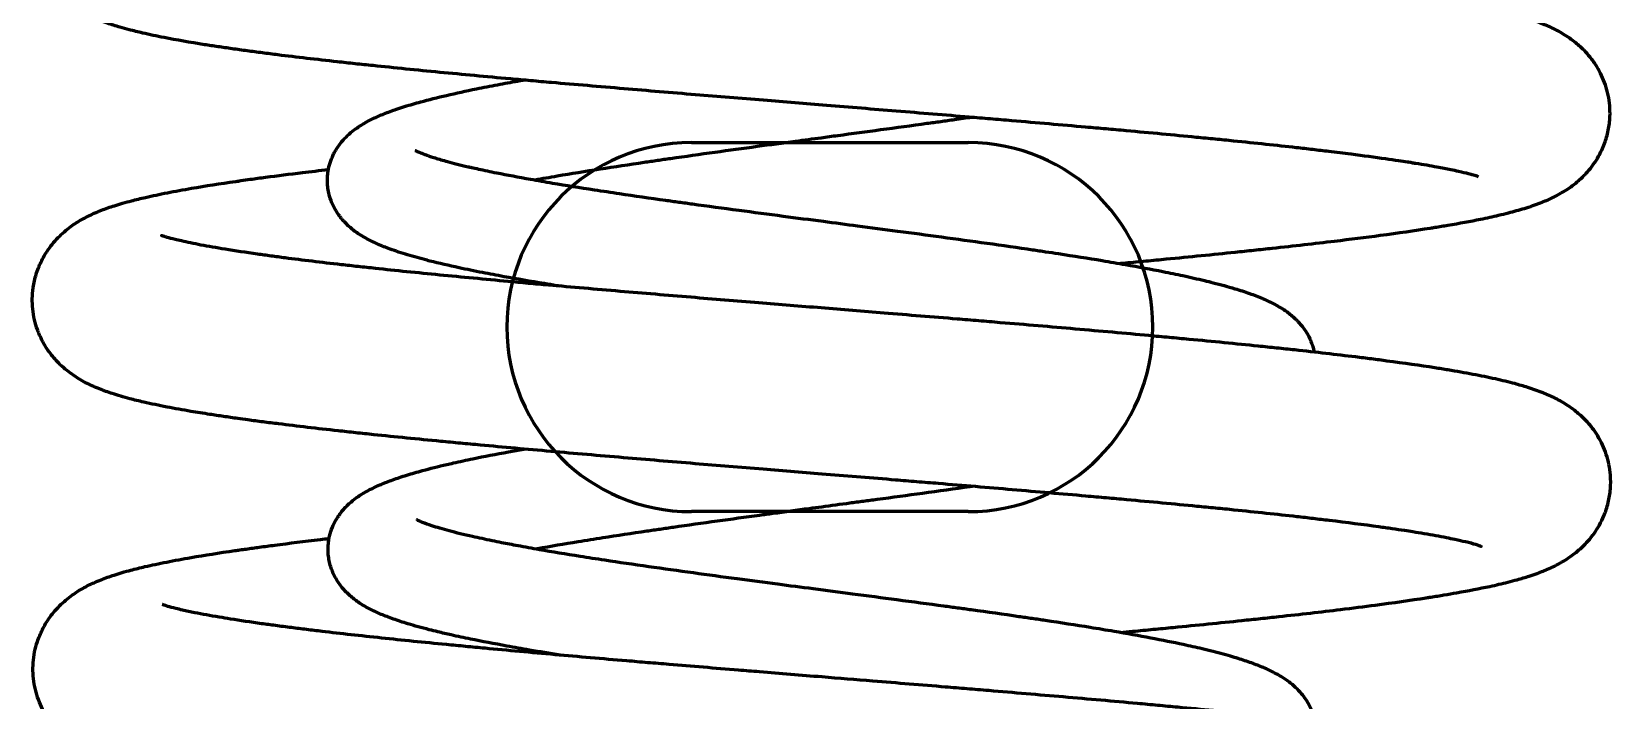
# Model space of a CAD drawing. Header units: millimetres. Extents: x 0 to 840, y 0 to 594.
# Drawn here: x 475.367 to 477.65, y 304.571 to 305.538 of the extents above; entities that cross this region are included whole.
import ezdxf

# ---------------------------------------------------------------- set-up
doc = ezdxf.new("R2010")
doc.units = ezdxf.units.MM
doc.linetypes.add('K5LT_BASIC', pattern=[0])
doc.layers.add('Системный слой', color=7, linetype='Continuous')

# ---------------------------------------------------------------- blocks, each defined once
blk = doc.blocks.new('U29')
at = {"layer": 'Системный слой', "color": 5, "linetype": 'K5LT_BASIC', "lineweight": 60, "true_color": 0x0000ff}
for p, q in [((476.3203, 305.3774), (476.7203, 305.3774)), ((476.7203, 304.8441), (476.3203, 304.8441))]:
    blk.add_line(p, q, dxfattribs=at)
for centre, start, end in [((476.3203, 305.1107), 90, 270), ((476.7203, 305.1107), 270, 90)]:
    blk.add_arc(centre, 0.2667, start, end, dxfattribs=at)
blk = doc.blocks.new('U40')
at = {"layer": 'Системный слой', "color": 5, "linetype": 'K5LT_BASIC', "lineweight": 60, "true_color": 0x0000ff}
for points, knots in [([(477.4576, 305.3281), (477.4555, 305.3288), (477.4574, 305.3283), (477.4481, 305.3309), (477.4457, 305.3316), (477.439, 305.3333), (477.4342, 305.3345), (477.4251, 305.3365), (477.4213, 305.3373), (477.4113, 305.3393), (477.4046, 305.3406), (477.3928, 305.3428), (477.3879, 305.3437), (477.3776, 305.3454), (477.3723, 305.3463), (477.3649, 305.3475), (477.363, 305.3478), (477.359, 305.3485), (477.3569, 305.3488), (477.3506, 305.3498), (477.3463, 305.3504), (477.3359, 305.352), (477.3297, 305.3529), (477.3076, 305.356), (477.291, 305.3583), (477.2629, 305.3619), (477.2521, 305.3632), (477.2335, 305.3654), (477.2258, 305.3663), (477.2102, 305.3682), (477.2023, 305.3691), (477.1656, 305.3732), (477.1353, 305.3764), (477.0947, 305.3806), (477.0858, 305.3814), (477.0679, 305.3832), (477.0588, 305.3841), (477.0171, 305.3882), (476.9834, 305.3913), (476.9389, 305.3954), (476.9292, 305.3963), (476.9095, 305.398), (476.8997, 305.3989), (476.855, 305.4028), (476.8194, 305.4059), (476.773, 305.4098), (476.7628, 305.4107), (476.7423, 305.4124), (476.732, 305.4133), (476.6869, 305.4171), (476.6517, 305.42), (476.583, 305.4256), (476.5494, 305.4283), (476.4854, 305.4335), (476.4549, 305.436), (476.3916, 305.4412), (476.3588, 305.4439), (476.2915, 305.4494), (476.2571, 305.4523), (476.1876, 305.4582), (476.1526, 305.4612), (476.1083, 305.465), (476.0983, 305.4659), (476.0784, 305.4677), (476.0685, 305.4686), (476.0238, 305.4726), (475.9898, 305.4758), (475.9235, 305.4821), (475.8913, 305.4854), (475.8516, 305.4895), (475.8429, 305.4904), (475.8256, 305.4923), (475.8171, 305.4932), (475.7786, 305.4975), (475.75, 305.5008), (475.7153, 305.5051), (475.7078, 305.5061), (475.693, 305.508), (475.6857, 305.509), (475.6711, 305.511), (475.6638, 305.512), (475.6497, 305.514), (475.643, 305.515), (475.6297, 305.5169), (475.6232, 305.5179), (475.5958, 305.5223), (475.5763, 305.5257), (475.553, 305.5302), (475.5477, 305.5313), (475.5374, 305.5335), (475.5324, 305.5346), (475.5207, 305.5373), (475.5141, 305.5389), (475.5033, 305.5418), (475.499, 305.543), (475.4885, 305.546), (475.4826, 305.5479), (475.4728, 305.5513), (475.4691, 305.5527), (475.4618, 305.5556), (475.4582, 305.5571), (475.4476, 305.5619), (475.4403, 305.5656), (475.4306, 305.5716), (475.4286, 305.5729), (475.4233, 305.5765), (475.4201, 305.5789), (475.4118, 305.5857), (475.4067, 305.5903), (475.3974, 305.6004), (475.3931, 305.6056), (475.3866, 305.6154), (475.3841, 305.6195), (475.3795, 305.6282), (475.3774, 305.6327), (475.3738, 305.6421), (475.3722, 305.647), (475.3697, 305.657), (475.3687, 305.6621), (475.3674, 305.6725), (475.367, 305.6777), (475.367, 305.6896), (475.3675, 305.6962), (475.3696, 305.7092), (475.3711, 305.7157), (475.375, 305.728), (475.3775, 305.734), (475.3824, 305.744), (475.3848, 305.7482), (475.3899, 305.7561), (475.3926, 305.7598), (475.3956, 305.7636), (475.3959, 305.764), (475.399, 305.7678), (475.402, 305.7711), (475.4079, 305.7771), (475.4111, 305.78), (475.4189, 305.7867), (475.4238, 305.7903), (475.434, 305.797), (475.4388, 305.7998), (475.4472, 305.8042), (475.4502, 305.8057), (475.4567, 305.8087), (475.4601, 305.8102), (475.4695, 305.814), (475.4758, 305.8163), (475.486, 305.8197), (475.4898, 305.8208), (475.5, 305.8239), (475.5064, 305.8257), (475.5175, 305.8285), (475.5222, 305.8297), (475.5318, 305.8319), (475.5368, 305.833), (475.5524, 305.8364), (475.5636, 305.8386), (475.581, 305.8419), (475.5869, 305.8429), (475.6121, 305.8473), (475.6328, 305.8506), (475.6619, 305.8549), (475.6689, 305.8559), (475.683, 305.8578), (475.6899, 305.8588), (475.7112, 305.8616), (475.7259, 305.8635), (475.749, 305.8664), (475.757, 305.8674), (475.7749, 305.8696), (475.7848, 305.8707), (475.7949, 305.8719)], [0, 0, 0, 0, 1.338485, 1.338485, 1.692698, 1.692698, 2.282087, 2.282087, 2.669706, 2.669706, 3.259095, 3.259095, 3.65225, 3.65225, 4.045582, 4.045582, 4.181066, 4.181066, 4.32355, 4.32355, 4.608518, 4.608518, 5.000447, 5.000447, 5.962312, 5.962312, 6.531194, 6.531194, 6.91836, 6.91836, 7.303862, 7.303862, 8.674447, 8.674447, 9.053163, 9.053163, 9.4307, 9.4307, 10.771024, 10.771024, 11.143743, 11.143743, 11.515407, 11.515407, 12.815818, 12.815818, 13.182366, 13.182366, 13.547574, 13.547574, 14.777391, 14.777391, 15.936304, 15.936304, 16.98666, 16.98666, 18.125364, 18.125364, 19.341973, 19.341973, 20.613768, 20.613768, 20.987367, 20.987367, 21.362221, 21.362221, 22.694187, 22.694187, 24.049024, 24.049024, 24.435217, 24.435217, 24.823331, 24.823331, 26.21869, 26.21869, 26.615673, 26.615673, 27.013986, 27.013986, 27.431999, 27.431999, 27.834818, 27.834818, 28.238627, 28.238627, 29.586072, 29.586072, 29.99526, 29.99526, 30.402798, 30.402798, 30.971933, 30.971933, 31.368909, 31.368909, 31.938044, 31.938044, 32.292742, 32.292742, 32.631389, 32.631389, 33.278891, 33.278891, 33.44295, 33.44295, 33.701898, 33.701898, 34.087065, 34.087065, 34.418433, 34.418433, 34.637032, 34.637032, 34.850629, 34.850629, 35.060639, 35.060639, 35.268387, 35.268387, 35.475157, 35.475157, 35.738568, 35.738568, 36.006685, 36.006685, 36.28551, 36.28551, 36.502932, 36.502932, 36.7223, 36.7223, 36.745121, 36.745121, 36.970382, 36.970382, 37.202487, 37.202487, 37.580997, 37.580997, 38.018796, 38.018796, 38.307244, 38.307244, 38.621391, 38.621391, 39.214257, 39.214257, 39.57628, 39.57628, 40.156041, 40.156041, 40.556524, 40.556524, 40.960758, 40.960758, 41.799047, 41.799047, 42.20784, 42.20784, 43.507872, 43.507872, 43.910713, 43.910713, 44.294088, 44.294088, 45.060836, 45.060836, 45.45675, 45.45675, 45.930821, 45.930821, 45.930821, 45.930821]), ([(476.9382, 305.2027), (476.9414, 305.203), (476.9446, 305.2033), (476.9576, 305.2046), (476.9674, 305.2055), (476.987, 305.2073), (476.9967, 305.2083), (477.0406, 305.2125), (477.0739, 305.2158), (477.115, 305.2201), (477.124, 305.221), (477.1419, 305.2229), (477.1507, 305.2239), (477.1909, 305.2282), (477.2209, 305.2316), (477.2724, 305.2379), (477.2945, 305.2406), (477.3413, 305.2469), (477.3654, 305.2504), (477.39, 305.2543), (477.3922, 305.2546), (477.4008, 305.256), (477.4071, 305.257), (477.43, 305.2609), (477.4458, 305.2638), (477.4694, 305.2686), (477.4782, 305.2705), (477.4913, 305.2736), (477.496, 305.2747), (477.5087, 305.278), (477.5165, 305.2801), (477.5278, 305.2836), (477.532, 305.2849), (477.5398, 305.2876), (477.5433, 305.2889), (477.5531, 305.2927), (477.5585, 305.295), (477.5678, 305.2995), (477.5712, 305.3012), (477.5779, 305.305), (477.5814, 305.3071), (477.5904, 305.3129), (477.5964, 305.3173), (477.6027, 305.3228), (477.6029, 305.3231), (477.6038, 305.3238), (477.6043, 305.3243), (477.606, 305.3259), (477.6071, 305.3269), (477.6104, 305.3302), (477.6127, 305.3325), (477.6178, 305.3383), (477.6206, 305.3419), (477.6261, 305.3495), (477.6286, 305.3535), (477.6342, 305.3634), (477.6371, 305.3695), (477.6418, 305.3821), (477.6436, 305.3885), (477.6463, 305.4017), (477.6471, 305.4083), (477.6476, 305.4203), (477.6475, 305.4255), (477.6467, 305.4359), (477.6459, 305.4411), (477.6438, 305.4511), (477.6424, 305.4561), (477.6393, 305.4655), (477.6374, 305.4701), (477.6332, 305.479), (477.6309, 305.4832), (477.6254, 305.4921), (477.6221, 305.4967), (477.6159, 305.5044), (477.6129, 305.5078), (477.6055, 305.5153), (477.6007, 305.5195), (477.5932, 305.5255), (477.59, 305.5278), (477.5837, 305.532), (477.5808, 305.5338), (477.5744, 305.5376), (477.5716, 305.5391), (477.5622, 305.5439), (477.5563, 305.5464), (477.5471, 305.5501), (477.5434, 305.5515), (477.5362, 305.5541), (477.5325, 305.5553), (477.5223, 305.5586), (477.5162, 305.5603), (477.5055, 305.5632), (477.501, 305.5644), (477.4898, 305.5671), (477.4829, 305.5687), (477.4706, 305.5714), (477.4654, 305.5724), (477.4547, 305.5746), (477.4492, 305.5756), (477.4321, 305.5788), (477.42, 305.5809), (477.3868, 305.5863), (477.3647, 305.5896), (477.3349, 305.5937), (477.3286, 305.5945), (477.315, 305.5963), (477.3075, 305.5973), (477.2923, 305.5992), (477.2846, 305.6002), (477.249, 305.6045), (477.2196, 305.6079), (477.18, 305.6122), (477.1712, 305.6131), (477.1536, 305.6149), (477.1448, 305.6159), (477.1038, 305.6201), (477.0705, 305.6233), (477.0264, 305.6275), (477.0168, 305.6284), (476.9975, 305.6302), (476.9878, 305.6311), (476.9433, 305.6352), (476.9077, 305.6383), (476.8612, 305.6424), (476.851, 305.6432), (476.8305, 305.645), (476.8203, 305.6459), (476.7744, 305.6498), (476.7383, 305.6528), (476.6669, 305.6587), (476.6316, 305.6616), (476.5859, 305.6653), (476.5756, 305.6662), (476.5551, 305.6678), (476.5449, 305.6687), (476.5254, 305.6702), (476.5162, 305.671), (476.507, 305.6717)], [17.526056, 17.526056, 17.526056, 17.526056, 17.628452, 17.628452, 17.948685, 17.948685, 18.269975, 18.269975, 19.416957, 19.416957, 19.743591, 19.743591, 20.071683, 20.071683, 21.251246, 21.251246, 22.211709, 22.211709, 23.397201, 23.397201, 23.516064, 23.516064, 23.861795, 23.861795, 24.812399, 24.812399, 25.403948, 25.403948, 25.749145, 25.749145, 26.340695, 26.340695, 26.667679, 26.667679, 26.976034, 26.976034, 27.431685, 27.431685, 27.690198, 27.690198, 27.93366, 27.93366, 28.329338, 28.329338, 28.347494, 28.347494, 28.383806, 28.383806, 28.456432, 28.456432, 28.601682, 28.601682, 28.794378, 28.794378, 28.981873, 28.981873, 29.227403, 29.227403, 29.459903, 29.459903, 29.685547, 29.685547, 29.861715, 29.861715, 30.03894, 30.03894, 30.218378, 30.218378, 30.401252, 30.401252, 30.586441, 30.586441, 30.812407, 30.812407, 31.006959, 31.006959, 31.30112, 31.30112, 31.509469, 31.509469, 31.728028, 31.728028, 31.959864, 31.959864, 32.429547, 32.429547, 32.717719, 32.717719, 33.020315, 33.020315, 33.512665, 33.512665, 33.848636, 33.848636, 34.340986, 34.340986, 34.687518, 34.687518, 35.036127, 35.036127, 35.744739, 35.744739, 36.883063, 36.883063, 37.178181, 37.178181, 37.518166, 37.518166, 37.856818, 37.856818, 39.055028, 39.055028, 39.388544, 39.388544, 39.718123, 39.718123, 40.893352, 40.893352, 41.216955, 41.216955, 41.539477, 41.539477, 42.679554, 42.679554, 42.996993, 42.996993, 43.313262, 43.313262, 44.404365, 44.404365, 45.448487, 45.448487, 45.751911, 45.751911, 46.052605, 46.052605, 46.323123, 46.323123, 46.323123, 46.323123]), ([(476.1295, 305.17), (476.1282, 305.1702), (476.1269, 305.1704), (476.1197, 305.1716), (476.1138, 305.1726), (476.0877, 305.1769), (476.0681, 305.1802), (476.0443, 305.1846), (476.039, 305.1856), (476.0287, 305.1875), (476.0236, 305.1885), (476.0068, 305.1918), (475.9955, 305.1941), (475.9697, 305.1997), (475.9557, 305.2029), (475.9412, 305.2066), (475.9399, 305.2069), (475.9286, 305.2099), (475.9192, 305.2125), (475.9014, 305.2179), (475.893, 305.2206), (475.8789, 305.2258), (475.873, 305.2281), (475.8645, 305.2319), (475.8618, 305.2331), (475.8539, 305.237), (475.8488, 305.2398), (475.8412, 305.2444), (475.8391, 305.2458), (475.8327, 305.2503), (475.8286, 305.2535), (475.8227, 305.2589), (475.8208, 305.2608), (475.818, 305.2638), (475.8172, 305.2647), (475.8153, 305.2669), (475.8143, 305.268), (475.8117, 305.2714), (475.8101, 305.2735), (475.8062, 305.2796), (475.804, 305.2834), (475.8004, 305.2914), (475.7987, 305.2959), (475.7967, 305.3029), (475.796, 305.3061), (475.795, 305.312), (475.7947, 305.3151), (475.7943, 305.3212), (475.7943, 305.3242), (475.7946, 305.3303), (475.7949, 305.3331), (475.7961, 305.3403), (475.797, 305.3442), (475.7995, 305.3522), (475.8011, 305.3562), (475.8036, 305.3614), (475.8046, 305.3632), (475.8069, 305.3672), (475.8085, 305.3698), (475.8116, 305.3742), (475.8133, 305.3764), (475.8177, 305.3818), (475.8206, 305.3848), (475.8268, 305.3906), (475.8298, 305.3932), (475.8352, 305.3972), (475.8372, 305.3986), (475.8414, 305.4015), (475.8436, 305.4029), (475.8506, 305.407), (475.8554, 305.4096), (475.863, 305.4133), (475.8655, 305.4144), (475.8736, 305.418), (475.8792, 305.4202), (475.8881, 305.4235), (475.8912, 305.4246), (475.9019, 305.4283), (475.9097, 305.4307), (475.9216, 305.4342), (475.9254, 305.4352), (475.9409, 305.4395), (475.9533, 305.4426), (475.9801, 305.4488), (475.9945, 305.452), (476.0147, 305.4561), (476.0197, 305.4571), (476.0299, 305.4591), (476.0351, 305.4601), (476.0497, 305.4629), (476.0594, 305.4646), (476.0718, 305.4669), (476.0745, 305.4674), (476.0771, 305.4678)], [5.674777, 5.674777, 5.674777, 5.674777, 5.741518, 5.741518, 6.04745, 6.04745, 7.126003, 7.126003, 7.436014, 7.436014, 7.747267, 7.747267, 8.475089, 8.475089, 9.487149, 9.487149, 9.588821, 9.588821, 10.367477, 10.367477, 11.146134, 11.146134, 11.74801, 11.74801, 12.032783, 12.032783, 12.608062, 12.608062, 12.853811, 12.853811, 13.30619, 13.30619, 13.522645, 13.522645, 13.622001, 13.622001, 13.736455, 13.736455, 13.933521, 13.933521, 14.225716, 14.225716, 14.502528, 14.502528, 14.688022, 14.688022, 14.868846, 14.868846, 15.047065, 15.047065, 15.224461, 15.224461, 15.474991, 15.474991, 15.737921, 15.737921, 15.864332, 15.864332, 16.05697, 16.05697, 16.252297, 16.252297, 16.575702, 16.575702, 16.936215, 16.936215, 17.165192, 17.165192, 17.407185, 17.407185, 17.940308, 17.940308, 18.213771, 18.213771, 18.782313, 18.782313, 19.084465, 19.084465, 19.780059, 19.780059, 20.094284, 20.094284, 21.034146, 21.034146, 21.997009, 21.997009, 22.309772, 22.309772, 22.621419, 22.621419, 23.175341, 23.175341, 23.321617, 23.321617, 23.321617, 23.321617]), ([(476.7254, 305.4138), (476.7171, 305.4127), (476.7088, 305.4115), (476.6937, 305.4094), (476.6871, 305.4084), (476.6738, 305.4066), (476.6672, 305.4057), (476.6384, 305.4017), (476.6162, 305.3987), (476.5731, 305.3929), (476.5524, 305.3901), (476.5236, 305.3862), (476.5156, 305.3851), (476.5076, 305.384)], [38.572435, 38.572435, 38.572435, 38.572435, 38.944418, 38.944418, 39.236266, 39.236266, 39.526414, 39.526414, 40.483558, 40.483558, 41.362033, 41.362033, 41.702789, 41.702789, 41.702789, 41.702789]), ([(476.5076, 305.384), (476.5015, 305.3832), (476.4954, 305.3824), (476.4831, 305.3807), (476.4769, 305.3799), (476.4522, 305.3766), (476.4337, 305.3741), (476.3948, 305.3688), (476.3744, 305.366), (476.3326, 305.3602), (476.3112, 305.3571), (476.2838, 305.3532), (476.2775, 305.3523), (476.2648, 305.3504), (476.2585, 305.3495), (476.2303, 305.3454), (476.2091, 305.3421), (476.167, 305.3355), (476.1463, 305.3322), (476.121, 305.3279), (476.1155, 305.3269), (476.1049, 305.3251), (476.0998, 305.3242), (476.0948, 305.3233)], [0, 0, 0, 0, 0.256975, 0.256975, 0.520964, 0.520964, 1.307094, 1.307094, 2.190121, 2.190121, 3.140665, 3.140665, 3.431742, 3.431742, 3.724059, 3.724059, 4.743162, 4.743162, 5.811442, 5.811442, 6.111372, 6.111372, 6.400496, 6.400496, 6.400496, 6.400496]), ([(475.9213, 305.3662), (475.9216, 305.366), (475.921, 305.3664), (475.9225, 305.3656), (475.9237, 305.3649), (475.9264, 305.3637), (475.9277, 305.3631), (475.9311, 305.3617), (475.9345, 305.3604), (475.9387, 305.3589), (475.9407, 305.3582), (475.945, 305.3567), (475.9474, 305.356), (475.9553, 305.3535), (475.9612, 305.3518), (475.9767, 305.3476), (475.9867, 305.3451), (475.9992, 305.3422), (476.0008, 305.3418), (476.0058, 305.3407), (476.0093, 305.3399), (476.0169, 305.3383), (476.0212, 305.3374), (476.0299, 305.3355), (476.0344, 305.3346), (476.0542, 305.3307), (476.0705, 305.3276), (476.093, 305.3236), (476.0982, 305.3227), (476.1089, 305.3208), (476.1143, 305.3199), (476.139, 305.3157), (476.1592, 305.3125), (476.1861, 305.3083), (476.1921, 305.3074), (476.2042, 305.3056), (476.2103, 305.3047), (476.238, 305.3006), (476.2602, 305.2974), (476.2894, 305.2933), (476.2958, 305.2924), (476.3088, 305.2906), (476.3153, 305.2897), (476.3437, 305.2858), (476.366, 305.2827), (476.4098, 305.2769), (476.4312, 305.2741), (476.4721, 305.2687), (476.4915, 305.2662), (476.5274, 305.2615), (476.5439, 305.2593), (476.5797, 305.2546), (476.599, 305.2521), (476.6395, 305.2467), (476.6606, 305.2439), (476.7037, 305.2381), (476.7256, 305.2351), (476.7697, 305.2289), (476.7918, 305.2257), (476.8196, 305.2216), (476.8259, 305.2207), (476.8383, 305.2188), (476.8445, 305.2179), (476.8724, 305.2136), (476.8935, 305.2103), (476.9194, 305.206), (476.9251, 305.205), (476.9363, 305.2031), (476.9419, 305.2021), (476.9664, 305.1978), (476.9845, 305.1944), (477.0065, 305.1901), (477.0114, 305.1891), (477.0211, 305.1871), (477.0258, 305.1861), (477.0413, 305.1828), (477.0516, 305.1804), (477.0658, 305.177), (477.0699, 305.176), (477.0852, 305.1721), (477.0956, 305.1692), (477.1128, 305.1641), (477.1197, 305.1618), (477.1331, 305.1571), (477.1395, 305.1546), (477.1484, 305.1509), (477.1511, 305.1496), (477.1591, 305.1459), (477.1641, 305.1433), (477.1715, 305.1389), (477.1738, 305.1375), (477.1783, 305.1346), (477.1805, 305.133), (477.1865, 305.1284), (477.1904, 305.1252), (477.1954, 305.1202), (477.1964, 305.1192), (477.1992, 305.1161), (477.2008, 305.1143), (477.2042, 305.11), (477.2057, 305.1079), (477.2097, 305.1019), (477.2118, 305.098), (477.2149, 305.0913), (477.2161, 305.0884), (477.218, 305.0829), (477.2189, 305.0796), (477.2197, 305.0761), (477.2198, 305.0753), (477.2199, 305.0746)], [0, 0, 0, 0, 0.156218, 0.156218, 0.475118, 0.475118, 0.617397, 0.617397, 0.973907, 0.973907, 1.250173, 1.250173, 1.535925, 1.535925, 2.154594, 2.154594, 3.002632, 3.002632, 3.129248, 3.129248, 3.382481, 3.382481, 3.68419, 3.68419, 3.985922, 3.985922, 4.990189, 4.990189, 5.290753, 5.290753, 5.590861, 5.590861, 6.639742, 6.639742, 6.937322, 6.937322, 7.233776, 7.233776, 8.269456, 8.269456, 8.56071, 8.56071, 8.850722, 8.850722, 9.825909, 9.825909, 10.740863, 10.740863, 11.562897, 11.562897, 12.260431, 12.260431, 13.081244, 13.081244, 13.992067, 13.992067, 14.966721, 14.966721, 15.98797, 15.98797, 16.288145, 16.288145, 16.589772, 16.589772, 17.66418, 17.66418, 17.971143, 17.971143, 18.278785, 18.278785, 19.346385, 19.346385, 19.658437, 19.658437, 19.971718, 19.971718, 20.698918, 20.698918, 21.014484, 21.014484, 21.873655, 21.873655, 22.511859, 22.511859, 23.150062, 23.150062, 23.439584, 23.439584, 23.999102, 23.999102, 24.25087, 24.25087, 24.492338, 24.492338, 24.928684, 24.928684, 25.050807, 25.050807, 25.244686, 25.244686, 25.440085, 25.440085, 25.731142, 25.731142, 25.916136, 25.916136, 26.100433, 26.100433, 26.145674, 26.145674, 26.145674, 26.145674]), ([(477.4607, 304.7941), (477.4612, 304.7939), (477.462, 304.7935), (477.4605, 304.7941), (477.4594, 304.7945), (477.4562, 304.7956), (477.4518, 304.7969), (477.4444, 304.7989), (477.4417, 304.7995), (477.434, 304.8014), (477.4289, 304.8025), (477.4196, 304.8045), (477.4155, 304.8054), (477.4015, 304.8081), (477.3907, 304.8101), (477.3736, 304.8129), (477.3682, 304.8138), (477.3587, 304.8153), (477.3548, 304.816), (477.3449, 304.8175), (477.3389, 304.8184), (477.3264, 304.8202), (477.32, 304.8211), (477.2914, 304.825), (477.2674, 304.8281), (477.2343, 304.8321), (477.2266, 304.833), (477.2109, 304.8349), (477.203, 304.8358), (477.1663, 304.8399), (477.136, 304.8431), (477.0954, 304.8473), (477.0865, 304.8481), (477.0686, 304.8499), (477.0595, 304.8508), (477.0178, 304.8549), (476.984, 304.858), (476.9395, 304.8621), (476.9298, 304.863), (476.9102, 304.8647), (476.9003, 304.8656), (476.8556, 304.8695), (476.82, 304.8726), (476.7488, 304.8787), (476.7132, 304.8816), (476.6669, 304.8855), (476.6565, 304.8863), (476.6359, 304.888), (476.6256, 304.8889), (476.5819, 304.8924), (476.5484, 304.8952), (476.4846, 304.9003), (476.4542, 304.9028), (476.391, 304.908), (476.3581, 304.9107), (476.2908, 304.9162), (476.2563, 304.9191), (476.1868, 304.925), (476.1518, 304.928), (476.0827, 304.9341), (476.0486, 304.9371), (476.0058, 304.9411), (475.9962, 304.942), (475.9771, 304.9438), (475.9677, 304.9447), (475.9248, 304.9488), (475.8924, 304.952), (475.8526, 304.9562), (475.8439, 304.9571), (475.8267, 304.9589), (475.8182, 304.9599), (475.7796, 304.9641), (475.7509, 304.9675), (475.7163, 304.9718), (475.7088, 304.9727), (475.694, 304.9747), (475.6867, 304.9756), (475.6746, 304.9773), (475.6698, 304.978), (475.6579, 304.9796), (475.6511, 304.9806), (475.6376, 304.9826), (475.6311, 304.9836), (475.6152, 304.986), (475.6061, 304.9875), (475.5912, 304.99), (475.5853, 304.991), (475.5738, 304.9931), (475.5681, 304.9942), (475.5509, 304.9975), (475.5396, 304.9998), (475.5221, 305.0039), (475.5153, 305.0055), (475.5043, 305.0084), (475.5001, 305.0096), (475.4916, 305.0121), (475.4876, 305.0133), (475.4775, 305.0166), (475.4712, 305.0189), (475.4617, 305.0227), (475.4581, 305.0242), (475.4481, 305.0288), (475.4423, 305.0317), (475.4318, 305.0381), (475.4288, 305.0401), (475.4222, 305.0448), (475.419, 305.0472), (475.4126, 305.0526), (475.4092, 305.0556), (475.4017, 305.0633), (475.3968, 305.0689), (475.39, 305.0782), (475.3872, 305.0825), (475.3829, 305.0901), (475.381, 305.0938), (475.3788, 305.0986), (475.3784, 305.0997), (475.377, 305.1029), (475.3762, 305.1051), (475.3738, 305.1118), (475.3724, 305.1164), (475.3701, 305.1261), (475.3693, 305.1313), (475.3682, 305.1416), (475.3679, 305.1469), (475.3681, 305.1573), (475.3685, 305.1626), (475.3702, 305.1743), (475.3717, 305.1807), (475.3755, 305.1933), (475.3779, 305.1993), (475.3835, 305.2109), (475.3867, 305.2164), (475.3922, 305.2246), (475.3944, 305.2275), (475.3994, 305.2338), (475.4024, 305.2371), (475.4083, 305.2432), (475.4115, 305.2461), (475.4175, 305.2513), (475.4207, 305.2538), (475.429, 305.2599), (475.4338, 305.263), (475.442, 305.2677), (475.4449, 305.2692), (475.4513, 305.2724), (475.4545, 305.2739), (475.461, 305.2768), (475.4646, 305.2783), (475.4741, 305.282), (475.4803, 305.2842), (475.4907, 305.2875), (475.4945, 305.2887), (475.5027, 305.291), (475.507, 305.2922), (475.5178, 305.295), (475.5246, 305.2967), (475.5366, 305.2994), (475.5416, 305.3005), (475.5574, 305.3039), (475.5686, 305.3061), (475.5862, 305.3093), (475.5921, 305.3103), (475.6179, 305.3148), (475.6392, 305.3181), (475.6645, 305.3217), (475.6669, 305.3221), (475.6738, 305.3231), (475.6784, 305.3237), (475.6902, 305.3254), (475.6976, 305.3264), (475.7221, 305.3296), (475.7399, 305.3319), (475.7706, 305.3356), (475.7831, 305.3371), (475.7958, 305.3386)], [0, 0, 0, 0, 0.541004, 0.541004, 0.803849, 0.803849, 1.431756, 1.431756, 1.743715, 1.743715, 2.223753, 2.223753, 2.550757, 2.550757, 3.296773, 3.296773, 3.628594, 3.628594, 3.853311, 3.853311, 4.184198, 4.184198, 4.514218, 4.514218, 5.62456, 5.62456, 5.951211, 5.951211, 6.276226, 6.276226, 7.432402, 7.432402, 7.751769, 7.751769, 8.070177, 8.070177, 9.200501, 9.200501, 9.514829, 9.514829, 9.828255, 9.828255, 10.924798, 10.924798, 11.988134, 11.988134, 12.29278, 12.29278, 12.595747, 12.595747, 13.570942, 13.570942, 14.454457, 14.454457, 15.415884, 15.415884, 16.442954, 16.442954, 17.51658, 17.51658, 18.608863, 18.608863, 18.927766, 18.927766, 19.24774, 19.24774, 20.394224, 20.394224, 20.719952, 20.719952, 21.047346, 21.047346, 22.224622, 22.224622, 22.559269, 22.559269, 22.895216, 22.895216, 23.129026, 23.129026, 23.468184, 23.468184, 23.808193, 23.808193, 24.307266, 24.307266, 24.651518, 24.651518, 24.99612, 24.99612, 25.739379, 25.739379, 26.232657, 26.232657, 26.566524, 26.566524, 26.885204, 26.885204, 27.372131, 27.372131, 27.65815, 27.65815, 28.145078, 28.145078, 28.366711, 28.366711, 28.575112, 28.575112, 28.774158, 28.774158, 29.06281, 29.06281, 29.248906, 29.248906, 29.401478, 29.401478, 29.44442, 29.44442, 29.530302, 29.530302, 29.702068, 29.702068, 29.884755, 29.884755, 30.067638, 30.067638, 30.250599, 30.250599, 30.483978, 30.483978, 30.720495, 30.720495, 30.963785, 30.963785, 31.113343, 31.113343, 31.303036, 31.303036, 31.498262, 31.498262, 31.700554, 31.700554, 32.047758, 32.047758, 32.279402, 32.279402, 32.530316, 32.530316, 32.802595, 32.802595, 33.30457, 33.30457, 33.612432, 33.612432, 33.938306, 33.938306, 34.425931, 34.425931, 34.766792, 34.766792, 35.469353, 35.469353, 35.814043, 35.814043, 36.927737, 36.927737, 37.045646, 37.045646, 37.261118, 37.261118, 37.598343, 37.598343, 38.366512, 38.366512, 38.872525, 38.872525, 38.872525, 38.872525]), ([(476.508, 305.1384), (476.4779, 305.1409), (476.4478, 305.1433), (476.385, 305.1484), (476.3522, 305.1511), (476.2852, 305.1567), (476.251, 305.1596), (476.1823, 305.1654), (476.1478, 305.1684), (476.1042, 305.1723), (476.0944, 305.1731), (476.075, 305.1749), (476.0653, 305.1758), (476.0217, 305.1798), (475.9886, 305.1829), (475.9245, 305.1892), (475.8934, 305.1923), (475.8553, 305.1964), (475.847, 305.1973), (475.8305, 305.1991), (475.8224, 305.2), (475.7856, 305.2042), (475.7585, 305.2075), (475.7265, 305.2116), (475.7196, 305.2126), (475.7062, 305.2144), (475.6997, 305.2153), (475.6766, 305.2185), (475.661, 305.2209), (475.6341, 305.2253), (475.6223, 305.2274), (475.6012, 305.2314), (475.5918, 305.2333), (475.5802, 305.236), (475.5771, 305.2367), (475.5699, 305.2385), (475.5659, 305.2396), (475.5614, 305.2409), (475.5595, 305.2415), (475.556, 305.2427), (475.555, 305.2431), (475.5547, 305.2432), (475.5552, 305.243), (475.5552, 305.243)], [0, 0, 0, 0, 0.927124, 0.927124, 1.946296, 1.946296, 3.031468, 3.031468, 4.162597, 4.162597, 4.49382, 4.49382, 4.825991, 4.825991, 6.004218, 6.004218, 7.202942, 7.202942, 7.546106, 7.546106, 7.889708, 7.889708, 9.132457, 9.132457, 9.479693, 9.479693, 9.828185, 9.828185, 10.741286, 10.741286, 11.560335, 11.560335, 12.379385, 12.379385, 12.724244, 12.724244, 13.245097, 13.245097, 13.553722, 13.553722, 14.231409, 14.231409, 14.346474, 14.346474, 14.346474, 14.346474]), ([(476.9392, 304.6694), (476.9456, 304.67), (476.9519, 304.6706), (476.9681, 304.6721), (476.9779, 304.673), (476.9973, 304.6749), (477.0069, 304.6758), (477.0507, 304.6801), (477.0838, 304.6834), (477.1247, 304.6877), (477.1337, 304.6886), (477.1514, 304.6905), (477.1602, 304.6915), (477.2001, 304.6958), (477.2299, 304.6992), (477.2754, 304.7048), (477.2922, 304.7069), (477.3345, 304.7125), (477.359, 304.716), (477.384, 304.7198), (477.3863, 304.7202), (477.395, 304.7216), (477.4014, 304.7226), (477.4138, 304.7247), (477.4199, 304.7257), (477.443, 304.7298), (477.459, 304.7329), (477.4828, 304.738), (477.4914, 304.74), (477.5045, 304.7433), (477.509, 304.7445), (477.5192, 304.7473), (477.5251, 304.7491), (477.5347, 304.7522), (477.5384, 304.7534), (477.5483, 304.757), (477.5536, 304.7592), (477.5629, 304.7633), (477.5664, 304.7649), (477.5732, 304.7684), (477.5767, 304.7704), (477.5834, 304.7744), (477.5868, 304.7766), (477.5956, 304.7827), (477.6012, 304.7871), (477.6099, 304.7953), (477.613, 304.7985), (477.6189, 304.8052), (477.6218, 304.8088), (477.6272, 304.8164), (477.6298, 304.8204), (477.6345, 304.8289), (477.6367, 304.8333), (477.6412, 304.844), (477.6433, 304.8504), (477.6465, 304.8634), (477.6475, 304.8701), (477.6486, 304.8834), (477.6486, 304.8901), (477.6477, 304.9019), (477.647, 304.9071), (477.645, 304.9171), (477.6436, 304.9221), (477.6405, 304.9316), (477.6386, 304.9362), (477.6345, 304.9451), (477.6322, 304.9494), (477.6272, 304.9575), (477.6246, 304.9613), (477.621, 304.966), (477.6201, 304.9672), (477.6163, 304.9718), (477.6132, 304.9752), (477.6058, 304.9826), (477.601, 304.9868), (477.5934, 304.9927), (477.5903, 304.9949), (477.584, 304.9991), (477.581, 305.001), (477.5746, 305.0046), (477.5718, 305.0061), (477.5624, 305.0109), (477.5565, 305.0135), (477.5472, 305.0172), (477.5435, 305.0185), (477.5362, 305.0211), (477.5325, 305.0223), (477.5223, 305.0255), (477.5162, 305.0273), (477.5054, 305.0302), (477.5008, 305.0313), (477.4916, 305.0336), (477.4868, 305.0347), (477.4715, 305.0381), (477.4608, 305.0403), (477.4381, 305.0446), (477.426, 305.0467), (477.4072, 305.0498), (477.4009, 305.0508), (477.3731, 305.0552), (477.35, 305.0585), (477.3179, 305.0627), (477.3105, 305.0637), (477.2954, 305.0656), (477.2877, 305.0666), (477.2522, 305.0709), (477.2229, 305.0743), (477.1834, 305.0786), (477.1746, 305.0795), (477.157, 305.0814), (477.1481, 305.0823), (477.1071, 305.0865), (477.0738, 305.0898), (477.0298, 305.0939), (477.0203, 305.0948), (477.001, 305.0966), (476.9912, 305.0975), (476.9468, 305.1016), (476.9112, 305.1048), (476.8394, 305.111), (476.8032, 305.1141), (476.7562, 305.118), (476.7459, 305.1189), (476.7251, 305.1206), (476.7147, 305.1215), (476.6693, 305.1252), (476.634, 305.1281), (476.5685, 305.1335), (476.5382, 305.1359), (476.508, 305.1384)], [18.482896, 18.482896, 18.482896, 18.482896, 18.697867, 18.697867, 19.033685, 19.033685, 19.370649, 19.370649, 20.573927, 20.573927, 20.91663, 20.91663, 21.26077, 21.26077, 22.498727, 22.498727, 23.263352, 23.263352, 24.505006, 24.505006, 24.62949, 24.62949, 24.991114, 24.991114, 25.353843, 25.353843, 26.402456, 26.402456, 27.050009, 27.050009, 27.404501, 27.404501, 27.884907, 27.884907, 28.217054, 28.217054, 28.69746, 28.69746, 28.980111, 28.980111, 29.246305, 29.246305, 29.494896, 29.494896, 29.882028, 29.882028, 30.091349, 30.091349, 30.293081, 30.293081, 30.489568, 30.489568, 30.681256, 30.681256, 30.927791, 30.927791, 31.165795, 31.165795, 31.4007, 31.4007, 31.586302, 31.586302, 31.774059, 31.774059, 31.96521, 31.96521, 32.159198, 32.159198, 32.354285, 32.354285, 32.418932, 32.418932, 32.622744, 32.622744, 32.93285, 32.93285, 33.152106, 33.152106, 33.382214, 33.382214, 33.626299, 33.626299, 34.123344, 34.123344, 34.426888, 34.426888, 34.745284, 34.745284, 35.262717, 35.262717, 35.615472, 35.615472, 35.975003, 35.975003, 36.722762, 36.722762, 37.47052, 37.47052, 37.834209, 37.834209, 39.04129, 39.04129, 39.397629, 39.397629, 39.75249, 39.75249, 41.007031, 41.007031, 41.356568, 41.356568, 41.704877, 41.704877, 42.936592, 42.936592, 43.275705, 43.275705, 43.613671, 43.613671, 44.808421, 44.808421, 45.972995, 45.972995, 46.301144, 46.301144, 46.627819, 46.627819, 47.722486, 47.722486, 48.653526, 48.653526, 48.653526, 48.653526]), ([(476.1305, 304.6367), (476.1154, 304.6391), (476.1007, 304.6415), (476.0808, 304.6449), (476.0753, 304.6459), (476.0643, 304.6478), (476.0589, 304.6488), (476.0352, 304.6531), (476.0177, 304.6564), (475.9965, 304.6608), (475.9917, 304.6618), (475.9824, 304.6638), (475.9778, 304.6648), (475.9667, 304.6673), (475.9603, 304.6688), (475.9498, 304.6714), (475.9456, 304.6724), (475.9306, 304.6762), (475.9203, 304.6791), (475.9034, 304.6842), (475.8965, 304.6865), (475.8867, 304.6899), (475.8836, 304.6911), (475.8749, 304.6944), (475.8694, 304.6967), (475.8615, 304.7004), (475.8589, 304.7017), (475.8511, 304.7057), (475.846, 304.7086), (475.8387, 304.7134), (475.8365, 304.715), (475.8305, 304.7195), (475.8266, 304.7227), (475.8213, 304.728), (475.8199, 304.7294), (475.8168, 304.7329), (475.8151, 304.735), (475.8117, 304.7394), (475.8101, 304.7417), (475.8071, 304.7465), (475.8056, 304.7491), (475.8024, 304.7555), (475.8006, 304.7599), (475.7983, 304.7672), (475.7976, 304.77), (475.7964, 304.776), (475.796, 304.7789), (475.7954, 304.785), (475.7953, 304.7879), (475.7954, 304.794), (475.7956, 304.797), (475.7964, 304.8029), (475.7969, 304.806), (475.7986, 304.813), (475.8001, 304.8175), (475.8032, 304.8254), (475.8053, 304.8294), (475.8088, 304.8354), (475.8103, 304.8376), (475.8135, 304.8421), (475.815, 304.8441), (475.8185, 304.8481), (475.8201, 304.8499), (475.8233, 304.8531), (475.8246, 304.8543), (475.8294, 304.8587), (475.8327, 304.8614), (475.8382, 304.8654), (475.8404, 304.8668), (475.8447, 304.8696), (475.8469, 304.871), (475.8541, 304.8751), (475.859, 304.8776), (475.8666, 304.8811), (475.8693, 304.8823), (475.8774, 304.8858), (475.883, 304.8879), (475.8919, 304.8912), (475.8951, 304.8923), (475.9054, 304.8957), (475.9127, 304.898), (475.9242, 304.9013), (475.928, 304.9023), (475.9428, 304.9064), (475.9544, 304.9093), (475.9699, 304.9129), (475.9731, 304.9136), (475.9809, 304.9154), (475.9856, 304.9164), (475.995, 304.9185), (475.9998, 304.9195), (476.0209, 304.9239), (476.038, 304.9272), (476.0632, 304.9318), (476.0706, 304.9332), (476.0781, 304.9345)], [5.669496, 5.669496, 5.669496, 5.669496, 6.44626, 6.44626, 6.753863, 6.753863, 7.062375, 7.062375, 8.123387, 8.123387, 8.436552, 8.436552, 8.750434, 8.750434, 9.212341, 9.212341, 9.527895, 9.527895, 10.376904, 10.376904, 11.011324, 11.011324, 11.314689, 11.314689, 11.880156, 11.880156, 12.160577, 12.160577, 12.726045, 12.726045, 12.968327, 12.968327, 13.404267, 13.404267, 13.5608, 13.5608, 13.762604, 13.762604, 13.95807, 13.95807, 14.149664, 14.149664, 14.439044, 14.439044, 14.621346, 14.621346, 14.800398, 14.800398, 14.978038, 14.978038, 15.155978, 15.155978, 15.335943, 15.335943, 15.60557, 15.60557, 15.883659, 15.883659, 16.072062, 16.072062, 16.26458, 16.26458, 16.463337, 16.463337, 16.618488, 16.618488, 16.997103, 16.997103, 17.231919, 17.231919, 17.477177, 17.477177, 18.015281, 18.015281, 18.295322, 18.295322, 18.855022, 18.855022, 19.157121, 19.157121, 19.804507, 19.804507, 20.118133, 20.118133, 20.994541, 20.994541, 21.21979, 21.21979, 21.534264, 21.534264, 21.84791, 21.84791, 22.883921, 22.883921, 23.299051, 23.299051, 23.299051, 23.299051]), ([(476.7264, 304.8805), (476.7252, 304.8803), (476.724, 304.8802), (476.7003, 304.8768), (476.6774, 304.8736), (476.6325, 304.8674), (476.6105, 304.8644), (476.5819, 304.8606), (476.5753, 304.8597), (476.5623, 304.8579), (476.5558, 304.8571), (476.5357, 304.8544), (476.5221, 304.8525), (476.5085, 304.8507)], [38.282871, 38.282871, 38.282871, 38.282871, 38.33664, 38.33664, 39.341233, 39.341233, 40.28112, 40.28112, 40.559841, 40.559841, 40.83495, 40.83495, 41.410176, 41.410176, 41.410176, 41.410176]), ([(477.221, 304.5412), (477.2204, 304.5439), (477.2198, 304.5466), (477.2181, 304.5521), (477.2172, 304.5548), (477.2149, 304.5602), (477.2138, 304.5626), (477.2111, 304.5677), (477.2098, 304.5699), (477.2062, 304.5753), (477.2041, 304.5781), (477.1991, 304.5842), (477.1961, 304.5873), (477.1912, 304.5919), (477.1892, 304.5936), (477.1853, 304.5968), (477.1833, 304.5983), (477.1772, 304.6027), (477.1734, 304.6051), (477.167, 304.6088), (477.1648, 304.61), (477.16, 304.6125), (477.1575, 304.6138), (477.1497, 304.6174), (477.1442, 304.6198), (477.1356, 304.6231), (477.1326, 304.6242), (477.1234, 304.6276), (477.1169, 304.6297), (477.1066, 304.6329), (477.103, 304.634), (477.0902, 304.6377), (477.0804, 304.6403), (477.0687, 304.6432), (477.0674, 304.6435), (477.0634, 304.6445), (477.0608, 304.6451), (477.0538, 304.6468), (477.0494, 304.6478), (477.0403, 304.6498), (477.0357, 304.6508), (477.0162, 304.655), (477.0005, 304.6582), (476.9671, 304.6645), (476.9494, 304.6677), (476.9254, 304.6718), (476.9197, 304.6727), (476.9081, 304.6747), (476.9023, 304.6756), (476.8756, 304.6799), (476.8539, 304.6833), (476.8253, 304.6876), (476.819, 304.6885), (476.8064, 304.6904), (476.8, 304.6913), (476.7712, 304.6955), (476.7482, 304.6987), (476.7181, 304.7029), (476.7115, 304.7038), (476.6983, 304.7056), (476.6917, 304.7065), (476.6627, 304.7104), (476.6401, 304.7134), (476.5961, 304.7193), (476.5747, 304.7221), (476.5343, 304.7274), (476.5152, 304.7299), (476.4791, 304.7346), (476.462, 304.7368), (476.4253, 304.7417), (476.4057, 304.7442), (476.365, 304.7497), (476.344, 304.7525), (476.3014, 304.7584), (476.2798, 304.7614), (476.2369, 304.7675), (476.2156, 304.7707), (476.189, 304.7747), (476.183, 304.7756), (476.1712, 304.7775), (476.1654, 304.7784), (476.139, 304.7826), (476.1193, 304.7858), (476.0953, 304.79), (476.0901, 304.7909), (476.0798, 304.7928), (476.0748, 304.7937), (476.0616, 304.7961), (476.0536, 304.7977), (476.0413, 304.8001), (476.0367, 304.801), (476.0224, 304.804), (476.013, 304.806), (475.9918, 304.8108), (475.9805, 304.8135), (475.9609, 304.8188), (475.9525, 304.8213), (475.9401, 304.8253), (475.9356, 304.827), (475.9289, 304.8297), (475.9263, 304.8308), (475.9249, 304.8315), (475.9247, 304.8316), (475.9241, 304.8319), (475.924, 304.832), (475.9237, 304.8321), (475.9236, 304.8322), (475.9233, 304.8323)], [15.273866, 15.273866, 15.273866, 15.273866, 15.439851, 15.439851, 15.619991, 15.619991, 15.802068, 15.802068, 15.987923, 15.987923, 16.2475, 16.2475, 16.581099, 16.581099, 16.795936, 16.795936, 17.018654, 17.018654, 17.459706, 17.459706, 17.713391, 17.713391, 17.98131, 17.98131, 18.550437, 18.550437, 18.845421, 18.845421, 19.447245, 19.447245, 19.757964, 19.757964, 20.542039, 20.542039, 20.64316, 20.64316, 20.837761, 20.837761, 21.153405, 21.153405, 21.468425, 21.468425, 22.466942, 22.466942, 23.474115, 23.474115, 23.782257, 23.782257, 24.089315, 24.089315, 25.170521, 25.170521, 25.472333, 25.472333, 25.772797, 25.772797, 26.820534, 26.820534, 27.114245, 27.114245, 27.406358, 27.406358, 28.383477, 28.383477, 29.292172, 29.292172, 30.097427, 30.097427, 30.823056, 30.823056, 31.66275, 31.66275, 32.582775, 32.582775, 33.558904, 33.558904, 34.573859, 34.573859, 34.870843, 34.870843, 35.168915, 35.168915, 36.229011, 36.229011, 36.52962, 36.52962, 36.830528, 36.830528, 37.3293, 37.3293, 37.631194, 37.631194, 38.301471, 38.301471, 39.239747, 39.239747, 40.13107, 40.13107, 40.800754, 40.800754, 41.338797, 41.338797, 41.49236, 41.49236, 41.799486, 41.799486, 42.133973, 42.133973, 42.133973, 42.133973]), ([(476.5085, 304.8507), (476.5025, 304.8499), (476.4964, 304.8491), (476.4729, 304.8459), (476.4554, 304.8435), (476.4316, 304.8403), (476.4251, 304.8394), (476.3981, 304.8358), (476.3778, 304.833), (476.3362, 304.8272), (476.315, 304.8242), (476.2878, 304.8203), (476.2814, 304.8194), (476.2687, 304.8175), (476.2623, 304.8166), (476.2342, 304.8125), (476.2129, 304.8092), (476.1863, 304.8051), (476.1803, 304.8041), (476.1685, 304.8022), (476.1626, 304.8013), (476.1363, 304.797), (476.1167, 304.7937), (476.0973, 304.7902), (476.0965, 304.7901), (476.0958, 304.7899)], [0, 0, 0, 0, 0.256732, 0.256732, 0.99731, 0.99731, 1.273524, 1.273524, 2.152879, 2.152879, 3.093092, 3.093092, 3.383693, 3.383693, 3.675503, 3.675503, 4.691892, 4.691892, 4.990503, 4.990503, 5.289323, 5.289323, 6.349255, 6.349255, 6.393895, 6.393895, 6.393895, 6.393895]), ([(477.4617, 304.2608), (477.4611, 304.2611), (477.463, 304.2602), (477.4595, 304.2615), (477.458, 304.2619), (477.4538, 304.2633), (477.4478, 304.2649), (477.4417, 304.2664), (477.4388, 304.2671), (477.4307, 304.269), (477.4235, 304.2706), (477.4114, 304.273), (477.407, 304.2739), (477.3936, 304.2764), (477.3842, 304.278), (477.3687, 304.2806), (477.3631, 304.2815), (477.3394, 304.2852), (477.3197, 304.288), (477.2917, 304.2917), (477.2847, 304.2927), (477.2705, 304.2945), (477.2633, 304.2954), (477.2297, 304.2995), (477.2017, 304.3027), (477.1638, 304.3069), (477.1555, 304.3078), (477.1385, 304.3096), (477.13, 304.3105), (477.0903, 304.3146), (477.0579, 304.3178), (477.015, 304.3219), (477.0056, 304.3227), (476.9867, 304.3245), (476.9772, 304.3254), (476.9336, 304.3294), (476.8986, 304.3325), (476.828, 304.3387), (476.7923, 304.3417), (476.7459, 304.3456), (476.7356, 304.3465), (476.715, 304.3482), (476.7047, 304.3491), (476.6598, 304.3528), (476.6249, 304.3557), (476.5571, 304.3612), (476.5242, 304.3639), (476.4605, 304.369), (476.4297, 304.3716), (476.3655, 304.3768), (476.3321, 304.3796), (476.264, 304.3852), (476.2293, 304.3881), (476.1849, 304.3919), (476.1747, 304.3928), (476.1544, 304.3945), (476.1443, 304.3954), (476.0988, 304.3994), (476.0641, 304.4025), (475.9957, 304.4087), (475.9622, 304.4119), (475.9205, 304.416), (475.9114, 304.4169), (475.8933, 304.4187), (475.8843, 304.4196), (475.8436, 304.4238), (475.8132, 304.4271), (475.7761, 304.4314), (475.768, 304.4323), (475.752, 304.4342), (475.7441, 304.4351), (475.7217, 304.4379), (475.7075, 304.4397), (475.6865, 304.4425), (475.6793, 304.4434), (475.6547, 304.4468), (475.6381, 304.4493), (475.6055, 304.4544), (475.5898, 304.457), (475.5694, 304.4608), (475.5639, 304.4618), (475.5497, 304.4646), (475.5412, 304.4664), (475.5283, 304.4693), (475.5235, 304.4705), (475.5111, 304.4735), (475.5036, 304.4755), (475.4924, 304.4788), (475.4881, 304.4801), (475.4785, 304.4833), (475.4731, 304.4852), (475.4637, 304.4889), (475.4606, 304.4903), (475.4534, 304.4935), (475.4502, 304.495), (475.4404, 304.5001), (475.4338, 304.504), (475.4239, 304.5109), (475.4204, 304.5135), (475.414, 304.5188), (475.4108, 304.5218), (475.4074, 304.5252), (475.4071, 304.5254), (475.4064, 304.5262), (475.4059, 304.5267), (475.4045, 304.5282), (475.4035, 304.5292), (475.4007, 304.5323), (475.3988, 304.5346), (475.3933, 304.5415), (475.3897, 304.5467), (475.384, 304.5564), (475.3818, 304.5608), (475.3778, 304.57), (475.376, 304.5747), (475.373, 304.5845), (475.3718, 304.5895), (475.37, 304.5998), (475.3694, 304.605), (475.3689, 304.6155), (475.369, 304.6207), (475.3697, 304.6311), (475.3704, 304.6363), (475.3724, 304.6463), (475.3738, 304.6513), (475.3774, 304.6623), (475.3799, 304.6683), (475.3856, 304.6796), (475.3889, 304.6851), (475.3944, 304.693), (475.3965, 304.6957), (475.4015, 304.7017), (475.4045, 304.705), (475.4104, 304.7109), (475.4136, 304.7138), (475.4197, 304.7189), (475.4229, 304.7214), (475.4311, 304.7273), (475.436, 304.7304), (475.4469, 304.7365), (475.452, 304.739), (475.4607, 304.7429), (475.4641, 304.7444), (475.4736, 304.7481), (475.4798, 304.7503), (475.4901, 304.7537), (475.4938, 304.7548), (475.502, 304.7572), (475.5062, 304.7584), (475.517, 304.7612), (475.5238, 304.7629), (475.5357, 304.7657), (475.5406, 304.7668), (475.5564, 304.7701), (475.5677, 304.7724), (475.5853, 304.7756), (475.5913, 304.7767), (475.6169, 304.7811), (475.638, 304.7844), (475.6631, 304.7881), (475.6655, 304.7884), (475.671, 304.7892), (475.674, 304.7896), (475.6833, 304.7909), (475.6896, 304.7918), (475.7034, 304.7937), (475.7108, 304.7947), (475.7394, 304.7984), (475.7613, 304.8011), (475.7884, 304.8043), (475.7926, 304.8047), (475.7968, 304.8052)], [0, 0, 0, 0, 0.397665, 0.397665, 0.544942, 0.544942, 0.901504, 0.901504, 1.106942, 1.106942, 1.715888, 1.715888, 2.039017, 2.039017, 2.647963, 2.647963, 2.972391, 2.972391, 3.977951, 3.977951, 4.299292, 4.299292, 4.619991, 4.619991, 5.753654, 5.753654, 6.069045, 6.069045, 6.383166, 6.383166, 7.501986, 7.501986, 7.811661, 7.811661, 8.120528, 8.120528, 9.210618, 9.210618, 10.275135, 10.275135, 10.576486, 10.576486, 10.876629, 10.876629, 11.878147, 11.878147, 12.813644, 12.813644, 13.691482, 13.691482, 14.651333, 14.651333, 15.668714, 15.668714, 15.974194, 15.974194, 16.280809, 16.280809, 17.36026, 17.36026, 18.466491, 18.466491, 18.781878, 18.781878, 19.098515, 19.098515, 20.236315, 20.236315, 20.559963, 20.559963, 20.885302, 20.885302, 21.501773, 21.501773, 21.831575, 21.831575, 22.652904, 22.652904, 23.52699, 23.52699, 23.864516, 23.864516, 24.413535, 24.413535, 24.748846, 24.748846, 25.297865, 25.297865, 25.616531, 25.616531, 26.057993, 26.057993, 26.329177, 26.329177, 26.582066, 26.582066, 27.033539, 27.033539, 27.247166, 27.247166, 27.448762, 27.448762, 27.463866, 27.463866, 27.494074, 27.494074, 27.554489, 27.554489, 27.67532, 27.67532, 27.916981, 27.916981, 28.094794, 28.094794, 28.269206, 28.269206, 28.441321, 28.441321, 28.612194, 28.612194, 28.782866, 28.782866, 28.954382, 28.954382, 29.127816, 29.127816, 29.358196, 29.358196, 29.597517, 29.597517, 29.735978, 29.735978, 29.922098, 29.922098, 30.114054, 30.114054, 30.31328, 30.31328, 30.657026, 30.657026, 31.064649, 31.064649, 31.327813, 31.327813, 31.815064, 31.815064, 32.114905, 32.114905, 32.431155, 32.431155, 32.91082, 32.91082, 33.244556, 33.244556, 33.940182, 33.940182, 34.277372, 34.277372, 35.36348, 35.36348, 35.478813, 35.478813, 35.622151, 35.622151, 35.908825, 35.908825, 36.237819, 36.237819, 37.140163, 37.140163, 37.303653, 37.303653, 37.303653, 37.303653]), ([(476.509, 304.6051), (476.4789, 304.6075), (476.4488, 304.61), (476.4086, 304.6133), (476.3984, 304.6141), (476.3545, 304.6177), (476.3211, 304.6204), (476.2779, 304.6241), (476.2676, 304.6249), (476.2472, 304.6266), (476.237, 304.6275), (476.1918, 304.6313), (476.1573, 304.6343), (476.0889, 304.6404), (476.055, 304.6435), (476.0127, 304.6474), (476.0033, 304.6483), (475.9847, 304.6501), (475.9755, 304.6509), (475.9339, 304.655), (475.9026, 304.6582), (475.8425, 304.6645), (475.8138, 304.6677), (475.7791, 304.6718), (475.7716, 304.6727), (475.7568, 304.6746), (475.7496, 304.6755), (475.7345, 304.6774), (475.7268, 304.6784), (475.7125, 304.6803), (475.7058, 304.6812), (475.6833, 304.6844), (475.6683, 304.6866), (475.6488, 304.6897), (475.6434, 304.6906), (475.6251, 304.6937), (475.6133, 304.6959), (475.5965, 304.6992), (475.5905, 304.7005), (475.5816, 304.7025), (475.5785, 304.7033), (475.571, 304.7051), (475.5667, 304.7063), (475.5628, 304.7075), (475.5613, 304.7079), (475.5592, 304.7086), (475.558, 304.709), (475.5561, 304.7097), (475.5563, 304.7096), (475.5556, 304.7099)], [0, 0, 0, 0, 0.863775, 0.863775, 1.159458, 1.159458, 2.13216, 2.13216, 2.434957, 2.434957, 2.738956, 2.738956, 3.789672, 3.789672, 4.871902, 4.871902, 5.18323, 5.18323, 5.495473, 5.495473, 6.610925, 6.610925, 7.742082, 7.742082, 8.063813, 8.063813, 8.386097, 8.386097, 8.746261, 8.746261, 9.070754, 9.070754, 9.877267, 9.877267, 10.204404, 10.204404, 11.013649, 11.013649, 11.520182, 11.520182, 11.841516, 11.841516, 12.348048, 12.348048, 12.571801, 12.571801, 12.86913, 12.86913, 13.237779, 13.237779, 13.237779, 13.237779]), ([(476.9402, 304.1361), (476.951, 304.1371), (476.9618, 304.1381), (476.9822, 304.14), (476.9919, 304.141), (477.0113, 304.1428), (477.0209, 304.1437), (477.0644, 304.148), (477.0973, 304.1513), (477.1379, 304.1556), (477.1468, 304.1566), (477.1644, 304.1585), (477.1731, 304.1594), (477.2125, 304.1638), (477.2419, 304.1672), (477.2976, 304.1741), (477.3239, 304.1776), (477.3512, 304.1815), (477.3539, 304.1819), (477.3636, 304.1833), (477.3704, 304.1843), (477.3935, 304.1878), (477.4091, 304.1903), (477.4298, 304.1939), (477.4357, 304.195), (477.4471, 304.1971), (477.4527, 304.1982), (477.4635, 304.2003), (477.4688, 304.2014), (477.4849, 304.2049), (477.4952, 304.2073), (477.5094, 304.211), (477.5139, 304.2122), (477.5246, 304.2153), (477.5306, 304.2171), (477.5405, 304.2205), (477.5445, 304.2219), (477.5543, 304.2257), (477.5606, 304.2284), (477.5705, 304.2332), (477.5735, 304.2347), (477.5805, 304.2387), (477.5834, 304.2404), (477.5902, 304.2448), (477.5932, 304.2469), (477.6016, 304.2534), (477.6068, 304.2579), (477.6148, 304.2661), (477.6181, 304.2697), (477.6237, 304.2767), (477.6267, 304.2808), (477.6317, 304.2887), (477.6342, 304.2931), (477.6381, 304.301), (477.6398, 304.3048), (477.6416, 304.3097), (477.642, 304.3109), (477.6432, 304.3143), (477.644, 304.3166), (477.646, 304.3236), (477.647, 304.3284), (477.6489, 304.3398), (477.6495, 304.3465), (477.6495, 304.3599), (477.649, 304.3665), (477.6472, 304.3782), (477.6461, 304.3833), (477.6433, 304.3931), (477.6416, 304.3979), (477.6378, 304.4071), (477.6356, 304.4115), (477.6309, 304.4199), (477.6284, 304.4239), (477.6254, 304.428), (477.6251, 304.4285), (477.6221, 304.4326), (477.6192, 304.4362), (477.6134, 304.4427), (477.6103, 304.4458), (477.6027, 304.4529), (477.5979, 304.4568), (477.5901, 304.4624), (477.5872, 304.4644), (477.5808, 304.4683), (477.578, 304.47), (477.5717, 304.4734), (477.5686, 304.475), (477.5588, 304.4796), (477.5521, 304.4823), (477.542, 304.4861), (477.5385, 304.4873), (477.5308, 304.4899), (477.5272, 304.491), (477.5172, 304.494), (477.5109, 304.4957), (477.5, 304.4985), (477.4953, 304.4996), (477.4837, 304.5023), (477.4768, 304.5038), (477.4643, 304.5064), (477.459, 304.5075), (477.448, 304.5096), (477.4423, 304.5106), (477.4252, 304.5137), (477.4134, 304.5157), (477.3946, 304.5186), (477.3881, 304.5196), (477.3603, 304.5238), (477.3375, 304.527), (477.3057, 304.5311), (477.2982, 304.5321), (477.2827, 304.534), (477.2749, 304.5349), (477.2386, 304.5393), (477.2086, 304.5426), (477.1684, 304.5469), (477.1595, 304.5479), (477.1417, 304.5497), (477.1328, 304.5506), (477.0914, 304.5548), (477.0578, 304.5581), (477.0135, 304.5622), (477.0038, 304.5631), (476.9844, 304.5649), (476.9746, 304.5658), (476.9299, 304.5699), (476.8941, 304.573), (476.8223, 304.5792), (476.7863, 304.5823), (476.7395, 304.5862), (476.7291, 304.587), (476.7083, 304.5888), (476.6979, 304.5896), (476.6527, 304.5934), (476.6177, 304.5962), (476.5581, 304.6011), (476.5335, 304.6031), (476.509, 304.6051)], [17.632363, 17.632363, 17.632363, 17.632363, 17.972797, 17.972797, 18.28617, 18.28617, 18.600649, 18.600649, 19.725286, 19.725286, 20.045068, 20.045068, 20.366216, 20.366216, 21.520887, 21.520887, 22.680762, 22.680762, 22.813143, 22.813143, 23.147888, 23.147888, 23.975349, 23.975349, 24.315023, 24.315023, 24.654996, 24.654996, 24.995338, 24.995338, 25.711653, 25.711653, 26.044133, 26.044133, 26.524021, 26.524021, 26.824965, 26.824965, 27.314778, 27.314778, 27.56811, 27.56811, 27.798924, 27.798924, 28.011539, 28.011539, 28.330524, 28.330524, 28.518752, 28.518752, 28.702534, 28.702534, 28.883747, 28.883747, 29.030186, 29.030186, 29.073159, 29.073159, 29.159106, 29.159106, 29.330999, 29.330999, 29.561409, 29.561409, 29.79088, 29.79088, 29.971104, 29.971104, 30.151214, 30.151214, 30.33156, 30.33156, 30.512849, 30.512849, 30.534573, 30.534573, 30.71972, 30.71972, 30.908587, 30.908587, 31.205325, 31.205325, 31.412518, 31.412518, 31.632314, 31.632314, 31.869859, 31.869859, 32.38214, 32.38214, 32.670841, 32.670841, 32.968735, 32.968735, 33.440475, 33.440475, 33.772751, 33.772751, 34.244491, 34.244491, 34.58433, 34.58433, 34.924624, 34.924624, 35.585007, 35.585007, 35.922446, 35.922446, 37.002318, 37.002318, 37.333491, 37.333491, 37.663777, 37.663777, 38.83705, 38.83705, 39.161898, 39.161898, 39.482797, 39.482797, 40.626407, 40.626407, 40.94172, 40.94172, 41.255936, 41.255936, 42.365515, 42.365515, 43.439543, 43.439543, 43.744494, 43.744494, 44.048009, 44.048009, 45.05806, 45.05806, 45.762221, 45.762221, 45.762221, 45.762221])]:
    blk.add_open_spline(points, degree=3, knots=knots, dxfattribs=at)

msp = doc.modelspace()

# ---------------------------------------------------------------- block references
at = {"layer": 'Системный слой'}
for name in ['U29', 'U40']:
    msp.add_blockref(name, (0, 0), dxfattribs=at)

doc.saveas('drawing.dxf')
